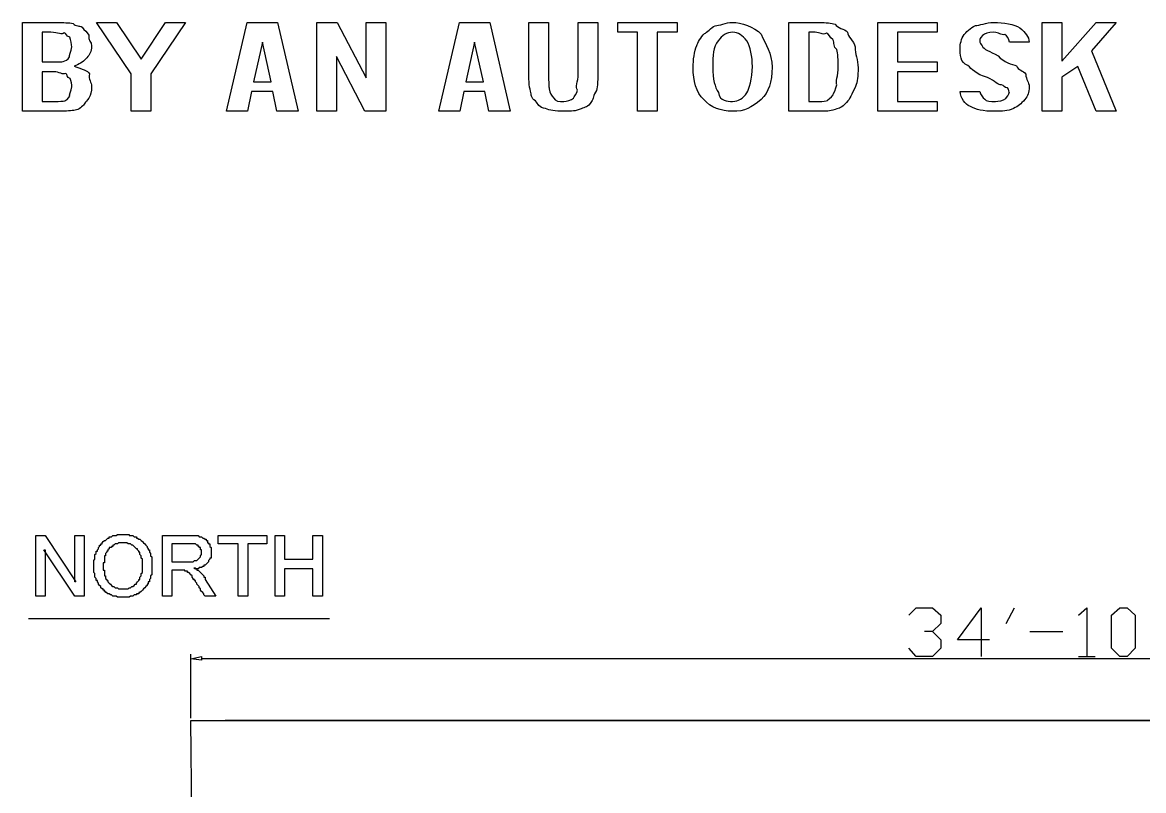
# Model space of a CAD drawing. Header units: inches. Extents: x -628 to 1537, y -1730 to 336.
# Drawn here: x 531.4 to 781.9, y 164.5 to 336.1 of the extents above; entities that cross this region are included whole.
import ezdxf

# ---------------------------------------------------------------- set-up
doc = ezdxf.new("R2010")
doc.units = ezdxf.units.IN
doc.layers.get('0').update_dxf_attribs({"linetype": 'CONTINUOUS'})

msp = doc.modelspace()

# ---------------------------------------------------------------- linework, layer by layer
at = {"color": 0}
for p, q in [((531.36, 336.1), (539.18, 336.1)), ((531.36, 316.24), (531.36, 336.1)), ((555.65, 324.59), (547.92, 336.1)), ((547.92, 336.1), (552.41, 336.1)), ((552.41, 336.1), (557.86, 327.9)), ((557.86, 327.9), (563.31, 336.1)), ((567.79, 336.1), (560.06, 324.59)), ((563.31, 336.1), (567.79, 336.1)), ((576.98, 316.24), (581.6, 336.1)), ((581.6, 336.1), (588.39, 336.1)), ((588.39, 336.1), (592.98, 316.24)), ((597.13, 316.24), (597.13, 336.1)), ((597.13, 336.1), (601.69, 336.1)), ((601.69, 336.1), (608.17, 323.69)), ((608.17, 323.69), (608.17, 336.1)), ((608.17, 336.1), (612.59, 336.1)), ((612.59, 336.1), (612.59, 316.24)), ((624.4, 316.24), (629.01, 336.1)), ((629.01, 336.1), (635.81, 336.1)), ((635.81, 336.1), (640.39, 316.24)), ((644.55, 336.1), (648.96, 336.1)), ((644.55, 325.69), (644.55, 336.1)), ((648.96, 336.1), (648.96, 324.79)), ((655.58, 324.55), (655.58, 336.1)), ((655.58, 336.1), (660, 336.1)), ((660, 336.1), (660, 325.87)), ((664.43, 333.9), (664.43, 336.1)), ((664.43, 336.1), (677.67, 336.1)), ((677.67, 336.1), (677.67, 333.9)), ((702.68, 336.1), (709.47, 336.1)), ((702.68, 316.24), (702.68, 336.1)), ((722.56, 316.24), (722.56, 336.1)), ((722.56, 336.1), (735.8, 336.1)), ((735.8, 336.1), (735.8, 333.9)), ((759.29, 316.24), (759.29, 336.1)), ((759.29, 336.1), (763.7, 336.1)), ((763.7, 336.1), (763.7, 327.42)), ((763.7, 327.42), (771.32, 336.1)), ((775.84, 336.1), (770.29, 329.73)), ((771.32, 336.1), (775.84, 336.1)), ((535.77, 333.9), (535.77, 327.27)), ((537.73, 333.9), (535.77, 333.9)), ((668.85, 333.9), (664.43, 333.9)), ((668.85, 316.24), (668.85, 333.9)), ((677.67, 333.9), (673.26, 333.9)), ((673.26, 333.9), (673.26, 316.24)), ((707.1, 333.9), (707.1, 318.45)), ((708.51, 333.9), (707.1, 333.9)), ((735.8, 333.9), (726.98, 333.9)), ((726.98, 333.9), (726.98, 327.27)), ((584.98, 331.69), (583.01, 322.86)), ((586.98, 322.86), (584.98, 331.69)), ((632.39, 331.69), (630.43, 322.86)), ((634.39, 322.86), (632.39, 331.69)), ((756.37, 331.69), (751.96, 331.69)), ((607.92, 316.24), (601.55, 328.52)), ((601.55, 328.52), (601.55, 316.24)), ((770.29, 329.73), (775.84, 316.24)), ((535.77, 327.27), (538.01, 327.27)), ((681.26, 326.07), (681.26, 326.07)), ((685.67, 326.17), (685.67, 326.17)), ((726.98, 327.27), (735.8, 327.27)), ((735.8, 327.27), (735.8, 325.07)), ((767.22, 326.28), (763.7, 323.9)), ((771.36, 316.24), (767.22, 326.28)), ((535.77, 325.07), (535.77, 318.45)), ((538.29, 325.07), (535.77, 325.07)), ((555.65, 316.24), (555.65, 324.59)), ((560.06, 324.59), (560.06, 316.24)), ((735.8, 325.07), (726.98, 325.07)), ((726.98, 325.07), (726.98, 318.45)), ((763.7, 323.9), (763.7, 316.24)), ((583.01, 322.86), (586.98, 322.86)), ((630.43, 322.86), (634.39, 322.86)), ((535.77, 318.45), (538.66, 318.45)), ((582.56, 320.66), (581.7, 316.24)), ((587.29, 320.66), (582.56, 320.66)), ((588.22, 316.24), (587.29, 320.66)), ((629.98, 320.66), (629.12, 316.24)), ((634.7, 320.66), (629.98, 320.66)), ((635.63, 316.24), (634.7, 320.66)), ((707.1, 318.45), (709.44, 318.45)), ((726.98, 318.45), (735.8, 318.45)), ((735.8, 318.45), (735.8, 316.24)), ((740.92, 320.66), (745.34, 320.66)), ((740.92, 320.66), (740.92, 320.66)), ((537.63, 316.24), (531.36, 316.24)), ((560.06, 316.24), (555.65, 316.24)), ((581.7, 316.24), (576.98, 316.24)), ((592.98, 316.24), (588.22, 316.24)), ((601.55, 316.24), (597.13, 316.24)), ((612.59, 316.24), (607.92, 316.24)), ((629.12, 316.24), (624.4, 316.24)), ((640.39, 316.24), (635.63, 316.24)), ((673.26, 316.24), (668.85, 316.24)), ((709.68, 316.24), (702.68, 316.24)), ((735.8, 316.24), (722.56, 316.24)), ((763.7, 316.24), (759.29, 316.24)), ((775.84, 316.24), (771.36, 316.24))]:
    msp.add_line(p, q, dxfattribs=at)
at = {"color": 6}
for p, q in [((534.32, 207.93), (534.32, 221.43)), ((534.32, 221.43), (536.44, 221.43)), ((536.44, 221.43), (543.33, 211.1)), ((543.06, 211.1), (543.06, 221.43)), ((543.06, 221.43), (545.18, 221.43)), ((545.18, 221.43), (545.18, 207.93)), ((549.95, 220.38), (550.21, 220.63)), ((550.21, 220.63), (550.47, 220.9)), ((550.21, 220.63), (550.21, 220.63)), ((550.47, 220.9), (550.47, 220.9)), ((550.47, 220.9), (550.74, 220.9)), ((550.74, 220.9), (550.74, 221.17)), ((550.74, 221.17), (551.01, 221.17)), ((551.01, 221.17), (551.27, 221.17)), ((551.27, 221.17), (551.54, 221.43)), ((551.27, 221.17), (551.27, 221.17)), ((551.54, 221.43), (551.8, 221.43)), ((551.8, 221.43), (551.8, 221.43)), ((551.8, 221.43), (552.06, 221.43)), ((552.06, 221.43), (552.33, 221.43)), ((552.33, 221.43), (552.6, 221.7)), ((552.33, 221.43), (552.33, 221.43)), ((552.6, 221.7), (552.86, 221.7)), ((552.86, 221.7), (552.86, 221.7)), ((552.86, 221.7), (553.12, 221.7)), ((553.12, 221.7), (553.39, 221.7)), ((553.39, 221.7), (553.66, 221.7)), ((553.66, 221.7), (553.66, 221.7)), ((553.66, 221.7), (553.92, 221.7)), ((553.92, 221.7), (553.92, 221.7)), ((553.92, 221.7), (554.72, 221.7)), ((553.92, 221.7), (553.92, 221.7)), ((554.72, 221.7), (554.72, 221.7)), ((554.72, 221.7), (554.97, 221.7)), ((554.97, 221.7), (555.24, 221.7)), ((555.24, 221.7), (555.24, 221.43)), ((555.24, 221.43), (555.51, 221.43)), ((555.51, 221.43), (555.78, 221.43)), ((555.78, 221.43), (555.78, 221.43)), ((555.78, 221.43), (556.04, 221.43)), ((556.04, 221.43), (556.31, 221.17)), ((556.31, 221.17), (556.31, 221.17)), ((556.31, 221.17), (556.57, 221.17)), ((556.57, 221.17), (556.83, 221.17)), ((556.83, 221.17), (556.83, 220.9)), ((556.83, 220.9), (557.09, 220.9)), ((557.09, 220.9), (557.09, 220.9)), ((557.09, 220.9), (557.36, 220.63)), ((557.36, 220.63), (557.63, 220.63)), ((557.63, 220.63), (557.63, 220.63)), ((557.63, 220.63), (557.89, 220.38)), ((562.66, 207.93), (562.66, 221.43)), ((562.66, 221.43), (568.76, 221.43)), ((568.76, 221.43), (568.76, 221.43)), ((568.76, 221.43), (569.02, 221.43)), ((569.02, 221.43), (569.28, 221.43)), ((569.28, 221.43), (569.54, 221.43)), ((569.54, 221.43), (569.54, 221.43)), ((569.54, 221.43), (569.81, 221.43)), ((569.81, 221.43), (570.07, 221.43)), ((570.07, 221.43), (570.34, 221.43)), ((570.34, 221.43), (570.34, 221.43)), ((570.34, 221.43), (570.61, 221.43)), ((570.61, 221.43), (570.61, 221.43)), ((570.61, 221.43), (570.88, 221.17)), ((570.88, 221.17), (571.13, 221.17)), ((571.13, 221.17), (571.13, 221.17)), ((571.13, 221.17), (571.4, 221.17)), ((571.4, 221.17), (571.66, 220.9)), ((571.66, 220.9), (571.66, 220.9)), ((571.66, 220.9), (571.93, 220.9)), ((571.93, 220.9), (572.19, 220.63)), ((572.19, 220.63), (572.19, 220.63)), ((572.19, 220.63), (572.46, 220.63)), ((572.46, 220.63), (572.46, 220.38)), ((575.1, 219.58), (575.1, 221.43)), ((575.1, 221.43), (585.97, 221.43)), ((585.97, 221.43), (585.97, 219.58)), ((587.82, 207.93), (587.82, 221.43)), ((587.82, 221.43), (589.93, 221.43)), ((589.93, 221.43), (589.93, 216.14)), ((596.29, 216.14), (596.29, 221.43)), ((596.29, 221.43), (598.41, 221.43)), ((598.41, 221.43), (598.41, 207.93)), ((543.06, 207.93), (536.17, 218.26)), ((536.17, 218.26), (536.44, 218.26)), ((536.44, 218.26), (536.44, 207.93)), ((548.1, 218.26), (548.35, 218.51)), ((548.1, 217.99), (548.1, 218.26)), ((548.1, 218.26), (548.1, 218.26)), ((548.35, 218.78), (548.62, 219.04)), ((548.35, 218.51), (548.35, 218.78)), ((548.35, 218.78), (548.35, 218.78)), ((548.62, 219.04), (548.62, 219.31)), ((548.62, 219.31), (548.89, 219.31)), ((548.62, 219.04), (548.62, 219.04)), ((548.89, 219.31), (548.89, 219.58)), ((548.89, 219.58), (549.15, 219.58)), ((549.15, 219.84), (549.42, 220.11)), ((549.15, 219.58), (549.15, 219.84)), ((549.15, 219.84), (549.15, 219.84)), ((549.42, 220.11), (549.68, 220.38)), ((549.42, 220.11), (549.42, 220.11)), ((549.68, 220.38), (549.68, 220.38)), ((549.68, 220.38), (549.95, 220.38)), ((550.74, 218.51), (550.47, 218.26)), ((550.47, 218.26), (550.47, 218.26)), ((550.47, 218.26), (550.47, 217.99)), ((551.01, 218.78), (550.74, 218.78)), ((550.74, 218.78), (550.74, 218.51)), ((550.74, 218.51), (550.74, 218.51)), ((551.27, 218.78), (551.01, 218.78)), ((551.54, 219.04), (551.27, 219.04)), ((551.27, 219.04), (551.27, 218.78)), ((551.8, 219.31), (551.54, 219.31)), ((551.54, 219.31), (551.54, 219.04)), ((552.06, 219.58), (551.8, 219.31)), ((551.8, 219.31), (551.8, 219.31)), ((552.33, 219.58), (552.06, 219.58)), ((552.6, 219.58), (552.33, 219.58)), ((552.33, 219.58), (552.33, 219.58)), ((552.86, 219.84), (552.6, 219.58)), ((552.6, 219.58), (552.6, 219.58)), ((553.12, 219.84), (552.86, 219.84)), ((553.39, 219.84), (553.12, 219.84)), ((553.66, 219.84), (553.39, 219.84)), ((553.39, 219.84), (553.39, 219.84)), ((553.92, 219.84), (553.66, 219.84)), ((554.18, 219.84), (553.92, 219.84)), ((553.92, 219.84), (553.92, 219.84)), ((554.45, 219.84), (554.18, 219.84)), ((554.72, 219.84), (554.45, 219.84)), ((554.97, 219.58), (554.72, 219.84)), ((554.72, 219.84), (554.72, 219.84)), ((555.24, 219.58), (554.97, 219.58)), ((555.51, 219.58), (555.24, 219.58)), ((555.24, 219.58), (555.24, 219.58)), ((555.78, 219.31), (555.51, 219.58)), ((555.51, 219.58), (555.51, 219.58)), ((556.04, 219.31), (555.78, 219.31)), ((556.31, 219.04), (556.04, 219.31)), ((556.04, 219.31), (556.04, 219.31)), ((556.57, 218.78), (556.31, 219.04)), ((556.31, 219.04), (556.31, 219.04)), ((556.83, 218.51), (556.57, 218.78)), ((556.57, 218.78), (556.57, 218.78)), ((557.09, 218.51), (556.83, 218.51)), ((556.83, 218.51), (556.83, 218.51)), ((557.09, 218.26), (557.09, 218.51)), ((557.36, 217.99), (557.09, 218.26)), ((557.09, 218.26), (557.09, 218.26)), ((557.89, 220.38), (557.89, 220.38)), ((557.89, 220.38), (558.16, 220.11)), ((558.16, 220.11), (558.16, 220.11)), ((558.16, 220.11), (558.43, 219.84)), ((558.43, 219.84), (558.43, 219.84)), ((558.43, 219.84), (558.43, 219.84)), ((558.43, 219.84), (558.68, 219.58)), ((558.68, 219.58), (558.68, 219.58)), ((558.68, 219.58), (558.95, 219.31)), ((558.95, 219.31), (558.95, 219.31)), ((558.95, 219.31), (559.21, 219.04)), ((559.21, 219.04), (559.21, 219.04)), ((559.21, 219.04), (559.21, 218.78)), ((559.21, 218.78), (559.48, 218.51)), ((559.48, 218.51), (559.48, 218.51)), ((559.48, 218.51), (559.48, 218.26)), ((559.48, 218.26), (559.75, 218.26)), ((559.75, 218.26), (559.75, 217.99)), ((568.76, 219.58), (564.78, 219.58)), ((564.78, 219.58), (564.78, 215.61)), ((569.02, 219.58), (568.76, 219.58)), ((569.28, 219.58), (569.02, 219.58)), ((569.02, 219.58), (569.02, 219.58)), ((569.54, 219.58), (569.28, 219.58)), ((569.81, 219.58), (569.54, 219.58)), ((570.07, 219.58), (569.81, 219.58)), ((569.81, 219.58), (569.81, 219.58)), ((570.34, 219.31), (570.07, 219.58)), ((570.61, 219.31), (570.34, 219.31)), ((570.34, 219.31), (570.34, 219.31)), ((570.61, 219.04), (570.61, 219.31)), ((570.88, 219.04), (570.61, 219.04)), ((570.88, 218.78), (570.88, 219.04)), ((570.88, 219.04), (570.88, 219.04)), ((571.13, 218.78), (570.88, 218.78)), ((571.13, 218.51), (571.13, 218.78)), ((571.13, 218.26), (571.13, 218.51)), ((571.4, 218.26), (571.13, 218.26)), ((571.4, 217.99), (571.4, 218.26)), ((572.46, 220.38), (572.73, 220.38)), ((572.73, 220.38), (572.73, 220.11)), ((572.73, 220.11), (572.73, 219.84)), ((572.73, 219.84), (572.98, 219.84)), ((572.98, 219.84), (572.98, 219.58)), ((572.98, 219.58), (573.25, 219.58)), ((573.25, 219.58), (573.25, 219.31)), ((573.25, 219.31), (573.25, 219.04)), ((573.25, 219.04), (573.25, 219.04)), ((573.25, 219.04), (573.52, 218.78)), ((573.52, 218.78), (573.52, 218.51)), ((573.52, 218.51), (573.52, 218.51)), ((573.52, 218.51), (573.52, 218.26)), ((573.52, 218.26), (573.52, 217.99)), ((579.61, 219.58), (575.1, 219.58)), ((579.61, 207.93), (579.61, 219.58)), ((585.97, 219.58), (581.73, 219.58)), ((581.73, 219.58), (581.73, 207.93)), ((547.3, 215.87), (547.56, 216.14)), ((547.3, 215.61), (547.3, 215.87)), ((547.3, 215.87), (547.3, 215.87)), ((547.3, 215.34), (547.3, 215.61)), ((547.56, 217.19), (547.83, 217.46)), ((547.56, 216.92), (547.56, 217.19)), ((547.56, 216.66), (547.56, 216.92)), ((547.56, 216.92), (547.56, 216.92)), ((547.56, 216.4), (547.56, 216.66)), ((547.56, 216.14), (547.56, 216.4)), ((547.56, 216.4), (547.56, 216.4)), ((547.83, 217.72), (547.83, 217.99)), ((547.83, 217.99), (548.1, 217.99)), ((547.83, 217.46), (547.83, 217.72)), ((547.83, 217.46), (547.83, 217.46)), ((549.95, 216.92), (549.68, 216.92)), ((549.68, 216.92), (549.68, 216.66)), ((549.68, 216.66), (549.68, 216.4)), ((549.68, 216.4), (549.68, 216.4)), ((549.68, 216.4), (549.68, 216.14)), ((549.68, 216.14), (549.68, 215.87)), ((549.68, 215.87), (549.68, 215.61)), ((549.68, 215.61), (549.68, 215.34)), ((550.21, 217.72), (549.95, 217.46)), ((549.95, 217.46), (549.95, 217.19)), ((549.95, 217.19), (549.95, 217.19)), ((549.95, 217.19), (549.95, 216.92)), ((550.47, 217.99), (550.21, 217.99)), ((550.21, 217.99), (550.21, 217.72)), ((550.21, 217.72), (550.21, 217.72)), ((557.36, 217.72), (557.36, 217.99)), ((557.36, 217.99), (557.36, 217.99)), ((557.63, 217.72), (557.36, 217.72)), ((557.63, 217.46), (557.63, 217.72)), ((557.63, 217.19), (557.63, 217.46)), ((557.63, 217.46), (557.63, 217.46)), ((557.89, 216.92), (557.63, 217.19)), ((557.89, 216.66), (557.89, 216.92)), ((557.89, 216.92), (557.89, 216.92)), ((557.89, 216.4), (557.89, 216.66)), ((558.16, 216.14), (557.89, 216.4)), ((557.89, 216.4), (557.89, 216.4)), ((558.16, 215.87), (558.16, 216.14)), ((558.16, 215.61), (558.16, 215.87)), ((558.16, 215.34), (558.16, 215.61)), ((558.16, 215.61), (558.16, 215.61)), ((559.75, 217.99), (559.75, 217.72)), ((559.75, 217.72), (559.75, 217.72)), ((559.75, 217.72), (560.01, 217.46)), ((560.01, 217.46), (560.01, 217.46)), ((560.01, 217.46), (560.01, 217.19)), ((560.01, 217.19), (560.01, 216.92)), ((560.01, 216.92), (560.01, 216.92)), ((560.01, 216.92), (560.28, 216.66)), ((560.28, 216.66), (560.28, 216.4)), ((560.28, 216.4), (560.28, 216.14)), ((560.28, 216.14), (560.28, 216.14)), ((560.28, 216.14), (560.28, 215.87)), ((560.28, 215.87), (560.28, 215.61)), ((560.28, 215.61), (560.28, 215.61)), ((560.28, 215.61), (560.28, 215.34)), ((564.78, 215.61), (569.28, 215.61)), ((569.28, 215.61), (569.28, 215.61)), ((569.28, 215.61), (569.54, 215.61)), ((569.54, 215.61), (569.81, 215.87)), ((569.81, 215.87), (569.81, 215.87)), ((569.81, 215.87), (570.07, 215.87)), ((570.07, 215.87), (570.07, 215.87)), ((570.07, 215.87), (570.07, 215.87)), ((570.07, 215.87), (570.34, 215.87)), ((570.34, 215.87), (570.61, 216.14)), ((570.61, 216.14), (570.88, 216.4)), ((570.61, 216.14), (570.61, 216.14)), ((570.88, 216.4), (571.13, 216.66)), ((570.88, 216.4), (570.88, 216.4)), ((570.88, 216.4), (570.88, 216.4)), ((571.13, 216.92), (571.4, 217.19)), ((571.13, 216.66), (571.13, 216.92)), ((571.13, 216.92), (571.13, 216.92)), ((571.4, 217.72), (571.4, 217.99)), ((571.4, 217.46), (571.4, 217.72)), ((571.4, 217.72), (571.4, 217.72)), ((571.4, 217.19), (571.4, 217.46)), ((571.4, 217.46), (571.4, 217.46)), ((572.98, 215.61), (572.73, 215.34)), ((573.25, 216.14), (572.98, 215.87)), ((572.98, 215.87), (572.98, 215.61)), ((572.98, 215.61), (572.98, 215.61)), ((573.52, 216.4), (573.25, 216.4)), ((573.25, 216.4), (573.25, 216.14)), ((573.25, 216.14), (573.25, 216.14)), ((573.52, 217.99), (573.52, 217.99)), ((573.52, 217.99), (573.52, 217.72)), ((573.52, 217.72), (573.52, 217.72)), ((573.52, 217.72), (573.52, 217.46)), ((573.52, 217.46), (573.52, 217.19)), ((573.52, 217.19), (573.52, 217.19)), ((573.52, 217.19), (573.52, 216.92)), ((573.52, 216.92), (573.52, 216.66)), ((573.52, 216.66), (573.52, 216.4)), ((589.93, 216.14), (596.29, 216.14)), ((547.3, 215.07), (547.3, 215.34)), ((547.3, 214.8), (547.3, 215.07)), ((547.3, 214.55), (547.3, 214.8)), ((547.3, 214.8), (547.3, 214.8)), ((547.3, 214.28), (547.3, 214.55)), ((547.3, 214.01), (547.3, 214.28)), ((547.3, 214.28), (547.3, 214.28)), ((547.3, 213.75), (547.3, 214.01)), ((547.3, 213.49), (547.3, 213.75)), ((547.3, 213.22), (547.3, 213.49)), ((547.3, 213.49), (547.3, 213.49)), ((547.56, 212.95), (547.3, 213.22)), ((549.68, 215.34), (549.42, 215.34)), ((549.42, 215.34), (549.42, 215.07)), ((549.42, 215.07), (549.42, 214.8)), ((549.42, 214.8), (549.42, 214.55)), ((549.42, 214.55), (549.42, 214.55)), ((549.42, 214.55), (549.42, 214.28)), ((549.42, 214.28), (549.42, 214.01)), ((549.42, 214.01), (549.42, 213.75)), ((549.42, 213.75), (549.68, 213.75)), ((549.68, 213.75), (549.68, 213.49)), ((549.68, 213.49), (549.68, 213.22)), ((549.68, 213.22), (549.68, 212.95)), ((557.89, 212.95), (558.16, 213.22)), ((558.16, 215.07), (558.16, 215.34)), ((558.16, 214.8), (558.16, 215.07)), ((558.16, 214.55), (558.16, 214.8)), ((558.16, 214.28), (558.16, 214.55)), ((558.16, 214.55), (558.16, 214.55)), ((558.16, 214.55), (558.16, 214.55)), ((558.16, 214.01), (558.16, 214.28)), ((558.16, 213.75), (558.16, 214.01)), ((558.16, 213.49), (558.16, 213.75)), ((558.16, 213.22), (558.16, 213.49)), ((558.16, 213.49), (558.16, 213.49)), ((560.28, 215.34), (560.28, 215.07)), ((560.28, 215.07), (560.28, 214.8)), ((560.28, 214.8), (560.28, 214.55)), ((560.28, 214.55), (560.28, 214.55)), ((560.28, 214.55), (560.28, 214.55)), ((560.28, 214.55), (560.28, 214.28)), ((560.28, 214.28), (560.28, 214.01)), ((560.28, 214.01), (560.28, 213.75)), ((560.28, 213.75), (560.28, 213.75)), ((560.28, 213.75), (560.28, 213.49)), ((560.28, 213.49), (560.28, 213.22)), ((560.28, 213.22), (560.28, 212.95)), ((566.63, 213.75), (564.78, 213.75)), ((564.78, 213.75), (564.78, 207.93)), ((566.9, 213.75), (566.63, 213.75)), ((566.63, 213.75), (566.63, 213.75)), ((567.17, 213.75), (566.9, 213.75)), ((567.42, 213.75), (567.17, 213.75)), ((567.17, 213.75), (567.17, 213.75)), ((567.69, 213.75), (567.42, 213.75)), ((567.69, 213.49), (567.69, 213.75)), ((567.96, 213.49), (567.69, 213.49)), ((567.69, 213.49), (567.69, 213.49)), ((568.22, 213.49), (567.96, 213.49)), ((567.96, 213.49), (567.96, 213.49)), ((568.22, 213.22), (568.22, 213.49)), ((568.49, 213.22), (568.22, 213.22)), ((568.76, 212.95), (568.49, 213.22)), ((569.81, 214.01), (569.81, 214.28)), ((569.81, 214.28), (570.07, 214.01)), ((570.07, 214.01), (569.81, 214.01)), ((569.81, 214.01), (569.81, 214.01)), ((570.34, 214.01), (570.07, 214.01)), ((570.07, 214.01), (570.07, 214.01)), ((570.07, 214.01), (570.34, 214.01)), ((570.61, 214.01), (570.34, 214.01)), ((570.34, 214.01), (570.34, 213.75)), ((570.34, 213.75), (570.61, 213.75)), ((570.88, 214.28), (570.61, 214.01)), ((570.61, 214.01), (570.61, 214.01)), ((570.61, 213.75), (570.61, 213.75)), ((570.61, 213.75), (570.88, 213.49)), ((571.13, 214.28), (570.88, 214.28)), ((570.88, 213.49), (570.88, 213.49)), ((570.88, 213.49), (571.13, 213.22)), ((571.4, 214.28), (571.13, 214.28)), ((571.13, 214.28), (571.13, 214.28)), ((571.13, 213.22), (571.13, 213.22)), ((571.13, 213.22), (571.4, 212.95)), ((571.66, 214.55), (571.4, 214.28)), ((571.93, 214.55), (571.66, 214.55)), ((571.66, 214.55), (571.66, 214.55)), ((572.19, 214.8), (571.93, 214.8)), ((571.93, 214.8), (571.93, 214.55)), ((572.46, 215.07), (572.19, 214.8)), ((572.19, 214.8), (572.19, 214.8)), ((572.73, 215.34), (572.46, 215.07)), ((572.46, 215.07), (572.46, 215.07)), ((572.46, 215.07), (572.46, 215.07)), ((572.73, 215.34), (572.73, 215.34)), ((596.29, 214.01), (589.93, 214.01)), ((589.93, 214.01), (589.93, 207.93)), ((596.29, 207.93), (596.29, 214.01)), ((543.33, 211.1), (543.06, 211.1)), ((547.56, 212.69), (547.56, 212.95)), ((547.56, 212.95), (547.56, 212.95)), ((547.56, 212.43), (547.56, 212.69)), ((547.56, 212.16), (547.56, 212.43)), ((547.56, 212.43), (547.56, 212.43)), ((547.83, 211.89), (547.56, 212.16)), ((547.83, 211.63), (547.83, 211.89)), ((547.83, 211.89), (547.83, 211.89)), ((547.83, 211.37), (547.83, 211.63)), ((548.1, 211.37), (547.83, 211.37)), ((548.1, 211.1), (548.1, 211.37)), ((548.35, 210.84), (548.1, 211.1)), ((548.1, 211.1), (548.1, 211.1)), ((548.35, 210.57), (548.35, 210.84)), ((548.62, 210.3), (548.35, 210.57)), ((548.35, 210.57), (548.35, 210.57)), ((549.68, 212.95), (549.68, 212.95)), ((549.68, 212.95), (549.68, 212.69)), ((549.68, 212.69), (549.68, 212.43)), ((549.68, 212.43), (549.95, 212.43)), ((549.95, 212.43), (549.95, 212.16)), ((549.95, 212.16), (549.95, 212.16)), ((549.95, 212.16), (549.95, 211.89)), ((549.95, 211.89), (550.21, 211.63)), ((550.21, 211.63), (550.21, 211.63)), ((550.21, 211.63), (550.21, 211.37)), ((550.21, 211.37), (550.47, 211.37)), ((550.47, 211.37), (550.47, 211.1)), ((550.47, 211.1), (550.47, 211.1)), ((550.47, 211.1), (550.74, 210.84)), ((550.74, 210.84), (550.74, 210.84)), ((550.74, 210.84), (550.74, 210.84)), ((550.74, 210.84), (551.01, 210.57)), ((551.01, 210.57), (551.01, 210.57)), ((551.01, 210.57), (551.27, 210.3)), ((556.31, 210.3), (556.57, 210.57)), ((556.57, 210.57), (556.57, 210.57)), ((556.57, 210.57), (556.83, 210.57)), ((556.83, 210.84), (557.09, 211.1)), ((556.83, 210.57), (556.83, 210.84)), ((556.83, 210.84), (556.83, 210.84)), ((557.09, 211.1), (557.36, 211.37)), ((557.09, 211.1), (557.09, 211.1)), ((557.36, 211.37), (557.36, 211.63)), ((557.36, 211.63), (557.63, 211.63)), ((557.36, 211.37), (557.36, 211.37)), ((557.63, 212.16), (557.89, 212.43)), ((557.63, 211.89), (557.63, 212.16)), ((557.63, 211.63), (557.63, 211.89)), ((557.63, 211.89), (557.63, 211.89)), ((557.89, 212.69), (557.89, 212.95)), ((557.89, 212.95), (557.89, 212.95)), ((557.89, 212.43), (557.89, 212.69)), ((557.89, 212.43), (557.89, 212.43)), ((559.48, 210.57), (559.21, 210.57)), ((559.21, 210.57), (559.21, 210.3)), ((559.75, 211.1), (559.48, 211.1)), ((559.48, 211.1), (559.48, 210.84)), ((559.48, 210.84), (559.48, 210.57)), ((560.01, 211.89), (559.75, 211.63)), ((559.75, 211.63), (559.75, 211.37)), ((559.75, 211.37), (559.75, 211.37)), ((559.75, 211.37), (559.75, 211.1)), ((560.28, 212.69), (560.01, 212.43)), ((560.01, 212.43), (560.01, 212.43)), ((560.01, 212.43), (560.01, 212.16)), ((560.01, 212.16), (560.01, 211.89)), ((560.01, 211.89), (560.01, 211.89)), ((560.28, 212.95), (560.28, 212.95)), ((560.28, 212.95), (560.28, 212.69)), ((569.02, 212.69), (568.76, 212.95)), ((568.76, 212.95), (568.76, 212.95)), ((568.76, 212.95), (568.76, 212.95)), ((569.28, 212.43), (569.02, 212.69)), ((569.02, 212.69), (569.02, 212.69)), ((569.28, 212.16), (569.28, 212.43)), ((569.54, 211.89), (569.28, 212.16)), ((569.28, 212.16), (569.28, 212.16)), ((569.54, 211.63), (569.54, 211.89)), ((569.54, 211.89), (569.54, 211.89)), ((569.81, 211.63), (569.54, 211.63)), ((569.81, 211.37), (569.81, 211.63)), ((569.81, 211.63), (569.81, 211.63)), ((569.81, 211.63), (569.81, 211.63)), ((570.07, 211.37), (569.81, 211.37)), ((569.81, 211.37), (569.81, 211.37)), ((570.07, 211.1), (570.07, 211.37)), ((570.34, 210.84), (570.07, 211.1)), ((570.07, 211.1), (570.07, 211.1)), ((570.34, 210.57), (570.34, 210.84)), ((570.34, 210.84), (570.34, 210.84)), ((570.61, 210.3), (570.34, 210.57)), ((571.4, 212.95), (571.4, 212.95)), ((571.4, 212.95), (571.66, 212.69)), ((571.66, 212.69), (571.66, 212.69)), ((571.66, 212.69), (571.93, 212.43)), ((571.93, 212.43), (571.93, 212.16)), ((571.93, 212.16), (572.19, 212.16)), ((572.19, 212.16), (572.19, 211.89)), ((572.19, 211.89), (572.19, 211.63)), ((572.19, 211.63), (574.58, 207.93)), ((548.89, 210.04), (548.62, 210.3)), ((548.62, 210.3), (548.62, 210.3)), ((548.89, 209.78), (548.89, 210.04)), ((548.89, 210.04), (548.89, 210.04)), ((549.15, 209.51), (548.89, 209.78)), ((549.42, 209.51), (549.15, 209.51)), ((549.15, 209.51), (549.15, 209.51)), ((549.42, 209.25), (549.42, 209.51)), ((549.68, 209.25), (549.42, 209.25)), ((549.68, 208.98), (549.68, 209.25)), ((549.95, 208.98), (549.68, 208.98)), ((549.95, 208.72), (549.95, 208.98)), ((550.21, 208.72), (549.95, 208.72)), ((550.47, 208.45), (550.21, 208.72)), ((550.21, 208.72), (550.21, 208.72)), ((550.74, 208.45), (550.47, 208.45)), ((551.01, 208.18), (550.74, 208.45)), ((550.74, 208.45), (550.74, 208.45)), ((551.27, 208.18), (551.01, 208.18)), ((551.01, 208.18), (551.01, 208.18)), ((551.27, 210.3), (551.27, 210.3)), ((551.27, 210.3), (551.54, 210.04)), ((551.54, 207.93), (551.27, 208.18)), ((551.54, 210.04), (551.8, 210.04)), ((551.8, 210.04), (551.8, 210.04)), ((551.8, 210.04), (552.06, 209.78)), ((552.06, 209.78), (552.06, 209.78)), ((552.06, 209.78), (552.33, 209.78)), ((552.33, 209.78), (552.6, 209.78)), ((552.6, 209.78), (552.6, 209.78)), ((552.6, 209.78), (552.86, 209.51)), ((552.86, 209.51), (553.12, 209.51)), ((553.12, 209.51), (553.12, 209.51)), ((553.12, 209.51), (553.39, 209.51)), ((553.39, 209.51), (553.66, 209.51)), ((553.66, 209.51), (553.92, 209.51)), ((553.92, 209.51), (553.92, 209.51)), ((553.92, 209.51), (554.72, 209.51)), ((553.92, 209.51), (553.92, 209.51)), ((553.92, 209.51), (553.92, 209.51)), ((554.72, 209.51), (554.72, 209.51)), ((554.72, 209.51), (554.97, 209.51)), ((554.97, 209.51), (555.24, 209.78)), ((555.24, 209.78), (555.24, 209.78)), ((555.24, 209.78), (555.51, 209.78)), ((555.51, 209.78), (555.78, 210.04)), ((555.51, 209.78), (555.51, 209.78)), ((555.78, 210.04), (556.04, 210.04)), ((556.04, 210.04), (556.31, 210.3)), ((556.04, 210.04), (556.04, 210.04)), ((556.31, 208.18), (556.04, 207.93)), ((556.31, 210.3), (556.31, 210.3)), ((556.57, 208.18), (556.31, 208.18)), ((556.83, 208.18), (556.57, 208.18)), ((556.57, 208.18), (556.57, 208.18)), ((557.09, 208.45), (556.83, 208.45)), ((556.83, 208.45), (556.83, 208.18)), ((557.36, 208.45), (557.09, 208.45)), ((557.63, 208.72), (557.36, 208.72)), ((557.36, 208.72), (557.36, 208.45)), ((557.89, 208.98), (557.63, 208.72)), ((557.63, 208.72), (557.63, 208.72)), ((558.16, 209.25), (557.89, 208.98)), ((557.89, 208.98), (557.89, 208.98)), ((558.43, 209.51), (558.16, 209.25)), ((558.16, 209.25), (558.16, 209.25)), ((558.68, 209.78), (558.43, 209.51)), ((558.43, 209.51), (558.43, 209.51)), ((558.43, 209.51), (558.43, 209.51)), ((558.95, 210.04), (558.68, 209.78)), ((558.68, 209.78), (558.68, 209.78)), ((559.21, 210.3), (558.95, 210.04)), ((558.95, 210.04), (558.95, 210.04)), ((559.21, 210.3), (559.21, 210.3)), ((570.88, 210.04), (570.61, 210.3)), ((570.61, 210.3), (570.61, 210.3)), ((570.88, 209.78), (570.88, 210.04)), ((571.13, 209.51), (570.88, 209.78)), ((570.88, 209.78), (570.88, 209.78)), ((571.13, 209.25), (571.13, 209.51)), ((571.4, 208.98), (571.13, 209.25)), ((571.66, 208.72), (571.4, 208.98)), ((571.4, 208.98), (571.4, 208.98)), ((571.93, 208.45), (571.66, 208.72)), ((571.93, 208.18), (571.93, 208.45)), ((572.19, 207.93), (571.93, 208.18)), ((536.44, 207.93), (534.32, 207.93)), ((545.18, 207.93), (543.06, 207.93)), ((551.8, 207.93), (551.54, 207.93)), ((551.54, 207.93), (551.54, 207.93)), ((552.06, 207.93), (551.8, 207.93)), ((552.33, 207.93), (552.06, 207.93)), ((552.06, 207.93), (552.06, 207.93)), ((552.6, 207.66), (552.33, 207.93)), ((552.86, 207.66), (552.6, 207.66)), ((552.6, 207.66), (552.6, 207.66)), ((553.12, 207.66), (552.86, 207.66)), ((553.39, 207.66), (553.12, 207.66)), ((553.12, 207.66), (553.12, 207.66)), ((553.66, 207.66), (553.39, 207.66)), ((553.92, 207.66), (553.66, 207.66)), ((554.18, 207.66), (553.92, 207.66)), ((553.92, 207.66), (553.92, 207.66)), ((554.45, 207.66), (554.18, 207.66)), ((554.18, 207.66), (554.18, 207.66)), ((554.72, 207.66), (554.45, 207.66)), ((554.97, 207.66), (554.72, 207.66)), ((555.24, 207.66), (554.97, 207.66)), ((554.97, 207.66), (554.97, 207.66)), ((555.51, 207.93), (555.24, 207.66)), ((555.78, 207.93), (555.51, 207.93)), ((555.51, 207.93), (555.51, 207.93)), ((556.04, 207.93), (555.78, 207.93)), ((556.04, 207.93), (556.04, 207.93)), ((564.78, 207.93), (562.66, 207.93)), ((574.58, 207.93), (572.19, 207.93)), ((581.73, 207.93), (579.61, 207.93)), ((589.93, 207.93), (587.82, 207.93)), ((598.41, 207.93), (596.29, 207.93)), ((729.51, 203.69), (731.09, 205.27)), ((731.09, 205.27), (734.8, 205.27)), ((734.8, 205.27), (736.66, 203.69)), ((736.66, 203.69), (736.66, 201.83)), ((740.37, 198.12), (745.66, 205.27)), ((745.66, 205.27), (745.66, 194.41)), ((751.23, 201.83), (753.08, 205.27)), ((767.39, 203.69), (769.24, 205.27)), ((769.24, 205.27), (769.24, 194.41)), ((774.8, 203.69), (776.65, 205.27)), ((774.8, 196.27), (774.8, 203.69)), ((776.65, 205.27), (778.24, 205.27)), ((778.24, 205.27), (780.09, 203.69)), ((780.09, 203.69), (780.09, 196.27)), ((532.73, 202.89), (600, 202.89)), ((736.66, 201.83), (734.8, 199.98)), ((734.8, 199.98), (732.95, 199.98)), ((734.8, 199.98), (736.66, 198.12)), ((736.66, 198.12), (736.66, 196.27)), ((747.52, 198.12), (740.37, 198.12)), ((756.52, 199.98), (763.93, 199.98)), ((731.09, 194.41), (729.51, 196.27)), ((736.66, 196.27), (734.8, 194.41)), ((776.65, 194.41), (774.8, 196.27)), ((780.09, 196.27), (778.24, 194.41)), ((734.8, 194.41), (731.09, 194.41)), ((767.39, 194.41), (771.09, 194.41)), ((778.24, 194.41), (776.65, 194.41)), ((576.69, -657.05), (569.02, 180.11)), ((569.02, 180.11), (947.74, 180.11)), ((940.05, 180.11), (576.69, 180.11))]:
    msp.add_line(p, q, dxfattribs=at)
at = {"color": 5}
for p, q in [((569.02, 180.65), (569.02, 194.94)), ((569.02, 193.89), (571.4, 194.41)), ((571.4, 193.63), (569.02, 193.89)), ((571.4, 193.63), (569.02, 193.89)), ((571.4, 194.41), (571.4, 193.63)), ((571.4, 194.41), (571.4, 193.63)), ((945.62, 193.89), (571.4, 193.89))]:
    msp.add_line(p, q, dxfattribs=at)
at = {"color": 0}
for points in [[(539.18, 336.1), (540.34, 336.1), (541.9, 336.03), (542.67, 335.9)], [(542.67, 335.9), (543.33, 335.09), (544.09, 335.46), (544.7, 335.04)], [(686.16, 335.35), (687.12, 335.36), (688.58, 336.1), (690.05, 336.1)], [(690.05, 336.1), (692.02, 336.1), (694.89, 335.22), (696.5, 333.45)], [(709.47, 336.1), (710.96, 336.1), (712.18, 335.98), (712.99, 335.73)], [(744.38, 335.41), (745.08, 335.36), (746.85, 336.1), (748.44, 336.1)], [(748.44, 336.1), (750.74, 336.1), (753, 335.7), (754.3, 334.9)], [(540.67, 333.79), (540.16, 333.16), (539.34, 333.9), (537.73, 333.9)], [(541.94, 332.79), (541.08, 332.97), (541.23, 333.67), (540.67, 333.79)], [(544.7, 335.04), (545.26, 334.22), (545.78, 334.01), (546.18, 333.28)], [(682.08, 330.97), (682.22, 331.46), (683.06, 332.84), (683.77, 333.62)], [(683.77, 333.62), (684.38, 333.76), (685.27, 334.98), (686.16, 335.35)], [(690.09, 333.9), (688.77, 333.9), (687.71, 333.25), (686.88, 331.97)], [(693.29, 332), (692.16, 333.16), (691.41, 333.9), (690.09, 333.9)], [(696.5, 333.45), (697.44, 331.12), (698.91, 329.26), (698.91, 326.14)], [(711.06, 333.69), (710.04, 333.16), (709.77, 333.9), (708.51, 333.9)], [(712.51, 332.28), (711.8, 332.81), (711.66, 333.49), (711.06, 333.69)], [(712.99, 335.73), (713.58, 334.77), (714.99, 334.77), (715.75, 333.9)], [(715.75, 333.9), (715.85, 333.02), (717.11, 331.94), (717.51, 330.66)], [(740.92, 330.52), (740.92, 331.19), (741.22, 332.49), (741.82, 333.38)], [(741.82, 333.38), (742.11, 333.71), (743.27, 334.95), (744.38, 335.41)], [(748.51, 333.9), (747.08, 333.9), (746.55, 333.67), (745.93, 333.21)], [(750.93, 333.38), (750.01, 333.16), (749.59, 333.9), (748.51, 333.9)], [(751.96, 331.69), (751.8, 332.47), (751.45, 333.04), (750.93, 333.38)], [(754.3, 334.9), (755.56, 333.76), (756.31, 333.02), (756.37, 331.69)], [(542.39, 330.62), (542.39, 331.14), (542.24, 332.24), (541.94, 332.79)], [(546.8, 330.87), (546.8, 329.43), (546.44, 329), (545.73, 328.18)], [(546.18, 333.28), (546.06, 332.04), (546.8, 331.76), (546.8, 330.87)], [(681.26, 326.07), (681.26, 327.69), (681.53, 329.66), (682.08, 330.97)], [(686.88, 331.97), (685.67, 330.6), (685.67, 328.77), (685.67, 326.17)], [(694.5, 326.24), (694.5, 328.43), (694.1, 330.73), (693.29, 332)], [(713.41, 330.03), (712.56, 330.63), (712.9, 331.56), (712.51, 332.28)], [(745.93, 333.21), (745.34, 332.4), (745.34, 332.52), (745.34, 332.04)], [(745.34, 332.04), (745.34, 331.49), (745.52, 331.22), (745.89, 330.9)], [(745.89, 330.9), (746.18, 330.01), (747.55, 329.73), (749.41, 328.66)], [(540.49, 327.38), (540.98, 327.46), (541.55, 327.83), (541.87, 328.38)], [(541.87, 328.38), (541.65, 328.59), (542.39, 329.7), (542.39, 330.62)], [(713.71, 326.17), (713.71, 327.59), (713.61, 329.25), (713.41, 330.03)], [(717.51, 330.66), (717.39, 329), (718.13, 327.83), (718.13, 325.97)], [(742.68, 326.49), (740.92, 327.11), (740.92, 328.93), (740.92, 330.52)], [(749.41, 328.66), (750.65, 327.11), (752.63, 326.81), (753.51, 326.38)], [(538.01, 327.27), (539.33, 327.27), (540.16, 327.31), (540.49, 327.38)], [(545.73, 328.18), (544.66, 327.07), (544.09, 326.76), (542.9, 326.35)], [(542.9, 326.35), (544.71, 325.57), (546.02, 325.42), (546.32, 324.62)], [(660, 325.87), (660, 323.25), (659.89, 321.84), (659.69, 320.86)], [(683.64, 318.87), (681.99, 320.47), (681.26, 323.01), (681.26, 326.07)], [(685.67, 326.17), (685.67, 323.28), (686.09, 321.73), (686.91, 320.42)], [(693.26, 320.38), (693.76, 321.04), (694.5, 323.64), (694.5, 326.24)], [(698.91, 326.14), (698.91, 322.67), (698.11, 320.61), (696.5, 318.87)], [(713.41, 322.14), (712.98, 322.52), (713.71, 324.35), (713.71, 326.17)], [(718.13, 325.97), (718.13, 324.03), (717.94, 322.93), (717.58, 321.76)], [(747.07, 323.8), (744.41, 324.49), (743.53, 325.7), (742.68, 326.49)], [(753.51, 326.38), (753.89, 325.5), (755.1, 325.33), (755.62, 324.55)], [(541.05, 324.69), (540.34, 324.33), (539.71, 325.07), (538.29, 325.07)], [(542.04, 323.55), (541.19, 323.85), (541.47, 324.46), (541.05, 324.69)], [(542.39, 321.69), (542.39, 322.08), (542.27, 323.05), (542.04, 323.55)], [(546.32, 324.62), (546.06, 323.23), (546.8, 322.86), (546.8, 321.76)], [(644.93, 320.72), (644.55, 321.83), (644.55, 323.5), (644.55, 325.69)], [(648.96, 324.79), (648.96, 322.33), (649.01, 321.8), (649.1, 321.28)], [(655.41, 321), (654.84, 321.59), (655.58, 322.9), (655.58, 324.55)], [(750.17, 322.18), (749.56, 321.97), (748.67, 323.01), (747.07, 323.8)], [(755.62, 324.55), (755.63, 323.23), (756.37, 322.85), (756.37, 321.73)], [(541.94, 319.59), (541.65, 319.74), (542.39, 320.81), (542.39, 321.69)], [(546.8, 321.76), (546.8, 320.52), (546.6, 320.04), (546.21, 319.21)], [(649.1, 321.28), (649.19, 320.22), (649.58, 319.74), (650.13, 319.21)], [(654.55, 319.17), (654.64, 319.44), (655.31, 320.29), (655.41, 321)], [(659.69, 320.86), (658.84, 319.83), (659.09, 319.08), (658.52, 318.42)], [(712.58, 319.9), (712.56, 320.06), (713.2, 321.29), (713.41, 322.14)], [(717.58, 321.76), (716.56, 319.94), (716.45, 319.14), (715.58, 318.24)], [(751.55, 321.48), (750.69, 321.48), (750.83, 321.98), (750.17, 322.18)], [(751.96, 320.59), (751.96, 320.22), (751.82, 321.23), (751.55, 321.48)], [(756.37, 321.73), (756.37, 320.36), (756.06, 319.76), (755.44, 318.87)], [(538.66, 318.45), (539.56, 318.45), (540.5, 318.49), (540.8, 318.59)], [(540.8, 318.59), (541.08, 318.67), (541.67, 319.05), (541.94, 319.59)], [(546.21, 319.21), (545.29, 318.15), (545.29, 317.76), (544.59, 317.28)], [(646.03, 318.55), (644.98, 319.21), (645.11, 319.97), (644.93, 320.72)], [(648.28, 316.86), (646.82, 317.09), (646.58, 317.87), (646.03, 318.55)], [(650.13, 319.21), (650.29, 318.45), (651.43, 318.45), (652.37, 318.45)], [(652.37, 318.45), (652.94, 318.45), (654.07, 318.69), (654.55, 319.17)], [(658.52, 318.42), (657.7, 317.02), (657.17, 317.22), (656.21, 316.83)], [(690.12, 316.24), (687.4, 316.24), (685.24, 317.12), (683.64, 318.87)], [(686.91, 320.42), (687.35, 318.45), (688.82, 318.45), (690.09, 318.45)], [(690.09, 318.45), (691.37, 318.45), (692.43, 319.09), (693.26, 320.38)], [(696.5, 318.87), (694.24, 316.98), (692.78, 316.24), (690.12, 316.24)], [(709.44, 318.45), (710.27, 318.45), (710.93, 318.52), (711.3, 318.65)], [(711.3, 318.65), (711.16, 318.8), (712.25, 319.27), (712.58, 319.9)], [(743.24, 317.35), (741.91, 317.73), (741.17, 319.21), (740.92, 320.66)], [(745.34, 320.66), (745.52, 319.9), (745.9, 319.33), (746.48, 318.97)], [(746.48, 318.97), (746.67, 318.45), (747.83, 318.45), (748.82, 318.45)], [(748.82, 318.45), (749.42, 318.45), (750.63, 318.65), (751.16, 319.07)], [(751.16, 319.07), (751.22, 319.29), (751.96, 320.01), (751.96, 320.59)], [(755.44, 318.87), (754.42, 317.85), (753.99, 317.33), (752.89, 316.9)], [(542.11, 316.38), (540.85, 316.26), (539.99, 316.26), (537.63, 316.24)], [(544.59, 317.28), (543.92, 316.45), (543.1, 316.5), (542.11, 316.38)], [(652.52, 316.24), (650.2, 316.24), (649.24, 316.45), (648.28, 316.86)], [(656.21, 316.83), (655.05, 316.24), (654.03, 316.24), (652.52, 316.24)], [(712.99, 316.66), (711.66, 316.24), (711.06, 316.24), (709.68, 316.24)], [(715.58, 318.24), (714.31, 316.91), (714.07, 317.05), (712.99, 316.66)], [(748.76, 316.24), (745.96, 316.24), (744.52, 316.6), (743.24, 317.35)], [(752.89, 316.9), (751.48, 316.24), (750.41, 316.24), (748.76, 316.24)]]:
    msp.add_open_spline(points, degree=3, dxfattribs=at)

doc.saveas('drawing.dxf')
